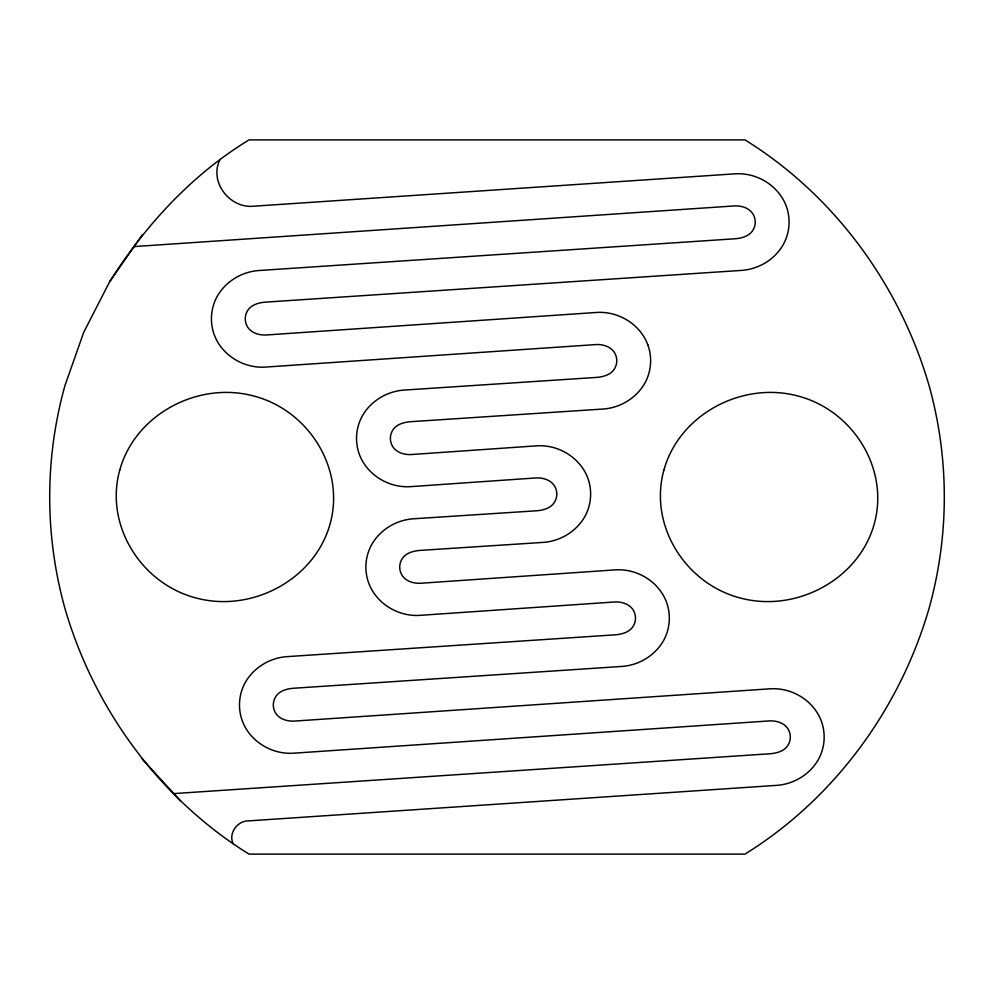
<?xml version="1.0" encoding="UTF-8"?>
<svg xmlns="http://www.w3.org/2000/svg" width="994" height="994" viewBox="0 0 994 994"><rect width="100%" height="100%" fill="white"/><g stroke="black" fill="none" stroke-linecap="round" stroke-linejoin="round"><path stroke-width="1.49" d="M220.047 159.45C208.69 181.653 229.751 208.827 253.843 206.193L735.287 173.813C757.055 172.471 778.712 185.679 786.329 206.33A46.73 46.73 0 0 1 783.98 243.294C775.767 258.763 759.664 268.889 742.294 270.343L264.889 302.176C257.918 302.847 250.239 305.096 246.91 311.88A15.308 15.308 0 0 0 246.139 323.982C249.146 332.63 258.887 335.686 267.262 334.903L596.835 312.439C618.603 311.097 640.273 324.305 647.877 344.955M109.626 281.787L83.745 332.282L64.945 385.597A414.883 414.883 0 0 0 64.933 608.403C94.057 708.884 159.835 798.903 249.022 854.107L744.978 854.107C834.152 798.903 899.943 708.884 929.055 608.403A414.883 414.883 0 0 0 929.067 385.597C899.943 285.116 834.165 195.097 744.978 139.893L249.022 139.893C191.743 174.795 145.273 225.34 109.626 281.787L142.13 234.982M134.165 246.574L733.237 206.007C741.611 205.224 751.352 208.28 754.359 216.928A15.308 15.308 0 0 1 753.589 229.03C750.259 235.814 742.58 238.063 735.61 238.734L258.204 270.567C240.834 272.021 224.731 282.147 216.518 297.616A46.73 46.73 0 0 0 214.17 334.58C221.786 355.231 243.443 368.439 265.224 367.097L594.785 344.645C603.159 343.862 612.9 346.906 615.907 355.554A15.308 15.308 0 0 1 615.137 367.656C611.807 374.44 604.141 376.689 597.158 377.372L403.315 390.133C385.945 391.586 369.843 401.725 361.63 417.194A46.73 46.73 0 0 0 359.269 454.159C366.898 474.797 388.555 488.017 410.323 486.662L534.809 478.015C543.184 477.232 552.925 480.288 555.932 488.924A15.308 15.308 0 0 1 555.161 501.026C551.832 507.81 544.153 510.071 537.182 510.742L412.672 518.843C395.301 520.297 379.186 530.423 370.986 545.892A46.73 46.73 0 0 0 368.625 582.857C376.254 603.507 397.911 616.715 419.679 615.373L613.497 602.053C621.871 601.271 631.612 604.327 634.619 612.963A15.308 15.308 0 0 1 633.849 625.077C630.519 631.849 622.84 634.11 615.87 634.781L286.26 656.686C268.902 658.14 252.787 668.266 244.574 683.735A46.73 46.73 0 0 0 242.225 720.7C249.842 741.35 271.499 754.558 293.28 753.216L768.325 720.985C776.699 720.203 786.44 723.259 789.447 731.895A15.308 15.308 0 0 1 788.677 744.009C785.347 750.793 777.681 753.042 770.71 753.713L173.913 793.585L142.13 759.018M173.913 793.585L180.709 801.35M233.279 843.993C227.912 833.444 237.554 820.398 249.022 820.858L777.383 785.322C794.753 783.868 810.856 773.742 819.068 758.273A46.73 46.73 0 0 0 821.429 721.309C813.8 700.658 792.143 687.45 770.375 688.792L295.33 721.023C286.943 721.806 277.202 718.749 274.195 710.114A15.308 15.308 0 0 1 274.965 697.999C278.295 691.215 285.974 688.966 292.944 688.295L622.555 666.39C639.925 664.936 656.028 654.798 664.24 639.328A46.73 46.73 0 0 0 666.589 602.376C658.972 581.726 637.316 568.506 615.534 569.86L421.729 583.18C413.342 583.963 403.614 580.906 400.594 572.271A15.308 15.308 0 0 1 401.365 560.156C404.707 553.372 412.373 551.123 419.344 550.452L543.867 542.351C561.237 540.898 577.34 530.759 585.553 515.29A46.73 46.73 0 0 0 587.901 478.325C580.285 457.687 558.628 444.467 536.847 445.821L412.373 454.469C403.999 455.252 394.258 452.195 391.251 443.56A15.308 15.308 0 0 1 392.021 431.458C395.351 424.674 403.03 422.413 410 421.742L603.843 408.981C621.213 407.515 637.316 397.389 645.528 381.92A46.73 46.73 0 0 0 647.889 344.955M119.802 469.901C104.233 525.503 141.608 584.31 196.75 598.152C251.88 612.714 314.502 579.75 330.045 524.099C345.614 468.497 308.227 409.69 253.085 395.848C197.968 381.286 135.333 414.249 119.802 469.901M663.955 469.901C648.386 525.503 685.773 584.31 740.915 598.152C796.032 612.714 858.667 579.75 874.198 524.099C889.767 468.497 852.392 409.69 797.25 395.848C742.12 381.286 679.498 414.249 663.955 469.901"/></g></svg>
